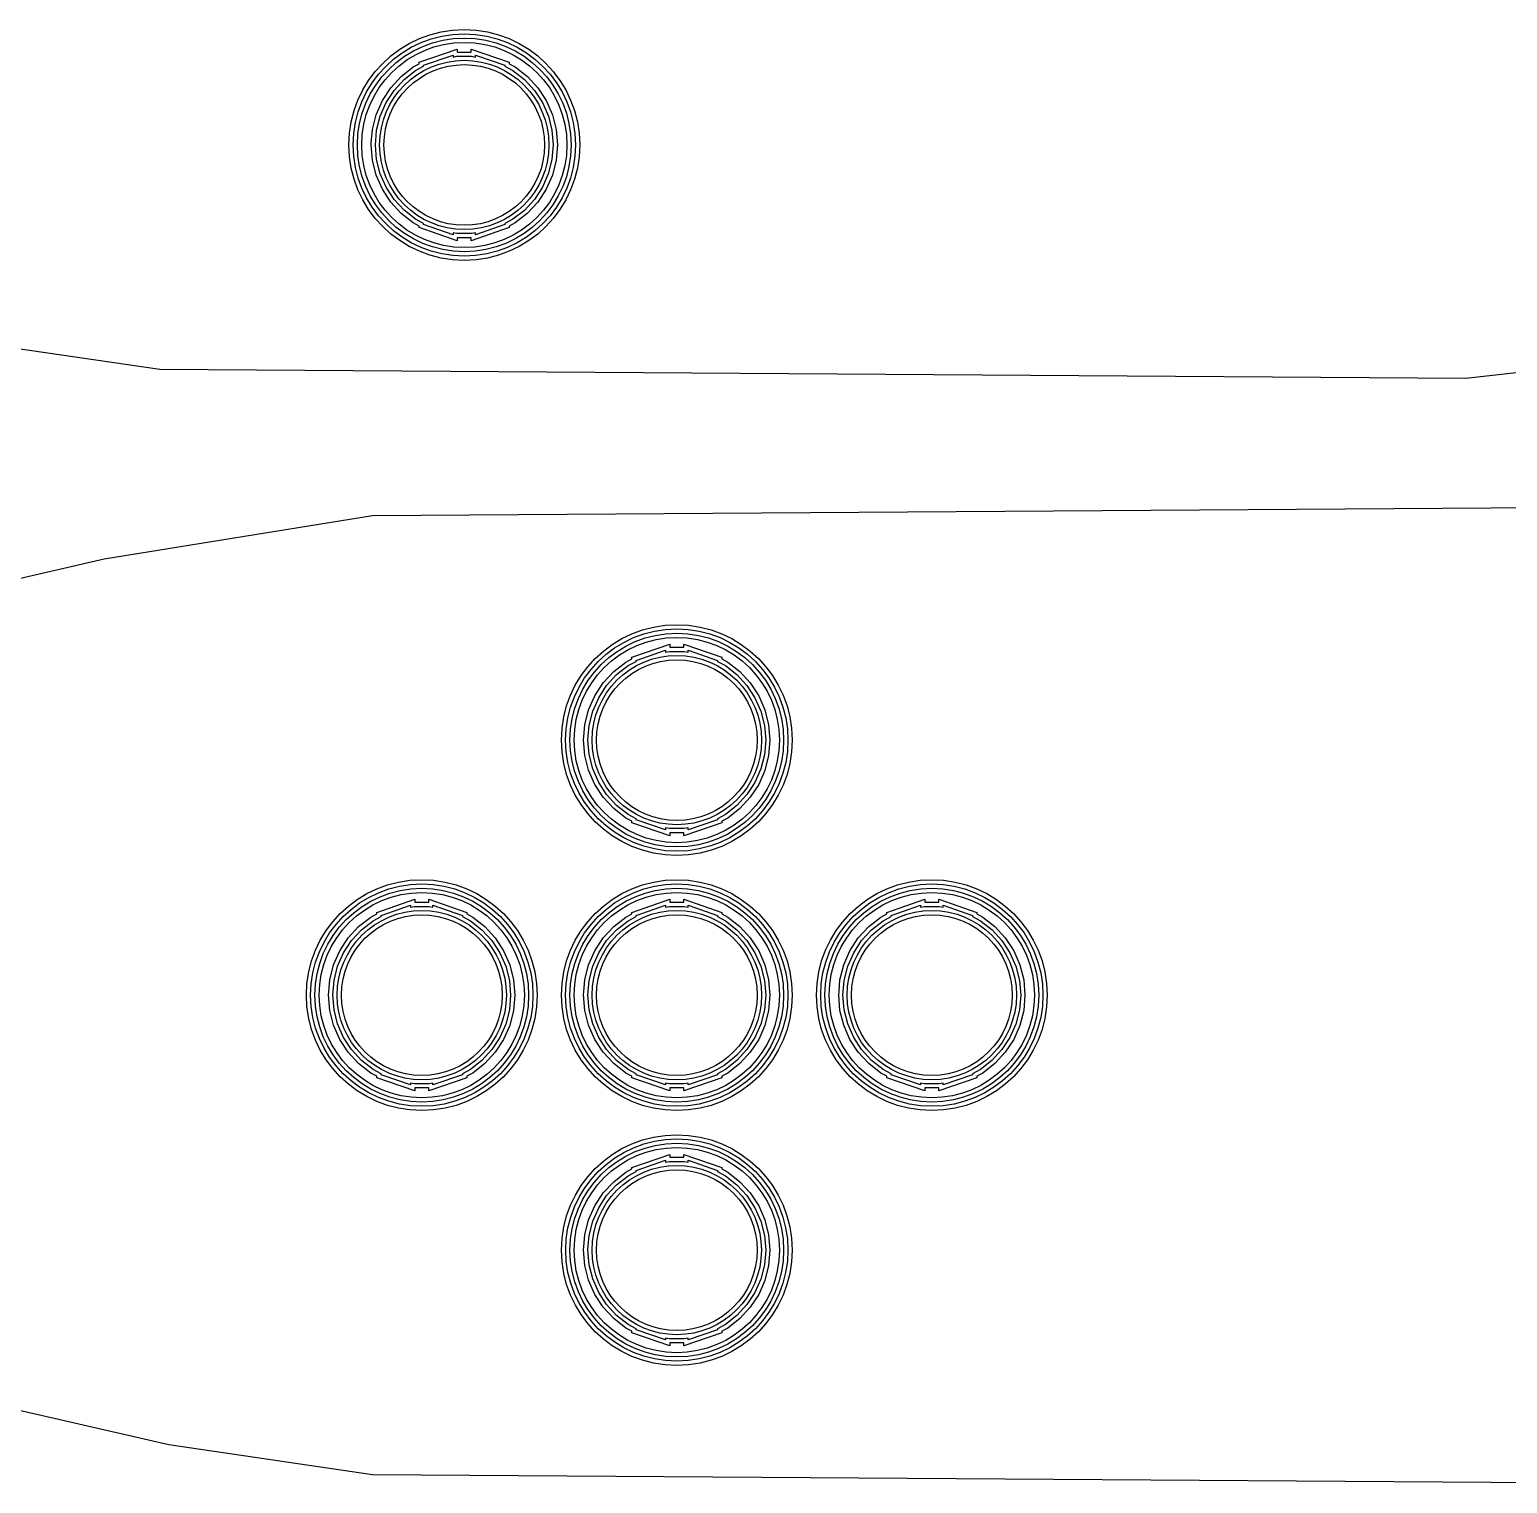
# Model space of a CAD drawing. Header units: millimetres. Extents: x -214 to 214, y -114 to 114.
# Drawn here: x -79.06 to -44.29, y -5.99 to 28.21 of the extents above; entities that cross this region are included whole.
import ezdxf

# ---------------------------------------------------------------- set-up
doc = ezdxf.new("R2010")
doc.units = ezdxf.units.MM
doc.layers.add('1', color=7, linetype='CONTINUOUS')

msp = doc.modelspace()

# ---------------------------------------------------------------- linework, layer by layer
at = {"layer": '1', "color": 1}
for p, q in [((-69.889, 27.446), (-68.995, 27.753)), ((-69.789, 27.375), (-69.095, 27.613)), ((-69.095, 27.613), (-69.095, 27.568)), ((-69.095, 27.568), (-69.002, 27.584)), ((-69.002, 27.584), (-68.659, 27.584)), ((-68.995, 27.753), (-68.995, 27.684)), ((-68.995, 27.684), (-68.666, 27.684)), ((-68.666, 27.684), (-68.666, 27.753)), ((-68.666, 27.753), (-67.772, 27.446)), ((-68.659, 27.584), (-68.566, 27.568)), ((-68.566, 27.568), (-68.566, 27.613)), ((-68.566, 27.613), (-67.872, 27.375)), ((-70.315, 27.111), (-70.03, 27.334)), ((-70.247, 27.038), (-69.975, 27.25)), ((-70.03, 27.334), (-69.889, 27.41)), ((-69.975, 27.25), (-69.789, 27.35)), ((-69.889, 27.41), (-69.889, 27.446)), ((-69.789, 27.35), (-69.789, 27.375)), ((-67.872, 27.375), (-67.872, 27.35)), ((-67.872, 27.35), (-67.686, 27.25)), ((-67.772, 27.446), (-67.772, 27.41)), ((-67.772, 27.41), (-67.631, 27.334)), ((-67.686, 27.25), (-67.414, 27.038)), ((-67.631, 27.334), (-67.346, 27.111)), ((-70.757, 26.543), (-70.561, 26.845)), ((-70.668, 26.496), (-70.481, 26.783)), ((-70.561, 26.845), (-70.315, 27.111)), ((-70.481, 26.783), (-70.247, 27.038)), ((-67.414, 27.038), (-67.18, 26.783)), ((-67.346, 27.111), (-67.1, 26.845)), ((-67.18, 26.783), (-66.993, 26.496)), ((-67.1, 26.845), (-66.904, 26.543)), ((-70.904, 26.211), (-70.757, 26.543)), ((-70.809, 26.178), (-70.668, 26.496)), ((-66.993, 26.496), (-66.852, 26.178)), ((-66.904, 26.543), (-66.757, 26.211)), ((-70.992, 25.86), (-70.904, 26.211)), ((-70.893, 25.844), (-70.809, 26.178)), ((-66.852, 26.178), (-66.768, 25.844)), ((-66.757, 26.211), (-66.669, 25.86)), ((-71.018, 25.542), (-70.992, 25.86)), ((-70.913, 25.595), (-70.893, 25.844)), ((-66.768, 25.844), (-66.739, 25.499)), ((-66.669, 25.86), (-66.639, 25.499)), ((-71.022, 25.503), (-71.018, 25.542)), ((-70.992, 25.14), (-71.022, 25.503)), ((-70.922, 25.503), (-70.913, 25.595)), ((-70.893, 25.156), (-70.922, 25.503)), ((-66.739, 25.499), (-66.768, 25.155)), ((-66.639, 25.499), (-66.669, 25.138)), ((-70.904, 24.789), (-70.992, 25.14)), ((-70.809, 24.822), (-70.893, 25.156)), ((-66.768, 25.155), (-66.853, 24.819)), ((-66.669, 25.138), (-66.758, 24.787)), ((-70.757, 24.457), (-70.904, 24.789)), ((-70.668, 24.504), (-70.809, 24.822)), ((-66.853, 24.819), (-66.993, 24.504)), ((-66.758, 24.787), (-66.904, 24.457)), ((-70.561, 24.155), (-70.757, 24.457)), ((-70.481, 24.217), (-70.668, 24.504)), ((-66.993, 24.504), (-67.18, 24.217)), ((-66.904, 24.457), (-67.1, 24.155)), ((-70.315, 23.889), (-70.561, 24.155)), ((-70.247, 23.962), (-70.481, 24.217)), ((-67.18, 24.217), (-67.415, 23.961)), ((-67.1, 24.155), (-67.347, 23.888)), ((-70.03, 23.666), (-70.315, 23.889)), ((-69.975, 23.75), (-70.247, 23.962)), ((-69.889, 23.59), (-70.03, 23.666)), ((-69.789, 23.65), (-69.975, 23.75)), ((-69.789, 23.625), (-69.789, 23.65)), ((-67.686, 23.75), (-67.872, 23.65)), ((-67.872, 23.65), (-67.872, 23.625)), ((-67.631, 23.666), (-67.772, 23.59)), ((-67.415, 23.961), (-67.686, 23.75)), ((-67.347, 23.888), (-67.631, 23.666)), ((-69.889, 23.554), (-69.889, 23.59)), ((-68.995, 23.247), (-69.889, 23.554)), ((-69.095, 23.387), (-69.789, 23.625)), ((-69.002, 23.416), (-69.095, 23.432)), ((-69.095, 23.432), (-69.095, 23.387)), ((-68.659, 23.416), (-69.002, 23.416)), ((-68.666, 23.316), (-68.995, 23.316)), ((-68.995, 23.316), (-68.995, 23.247)), ((-67.772, 23.554), (-68.666, 23.247)), ((-68.666, 23.247), (-68.666, 23.316)), ((-68.566, 23.432), (-68.659, 23.416)), ((-67.872, 23.625), (-68.566, 23.387)), ((-68.566, 23.387), (-68.566, 23.432)), ((-67.772, 23.59), (-67.772, 23.554)), ((-64.889, 13.446), (-63.995, 13.753)), ((-64.789, 13.375), (-64.095, 13.613)), ((-64.095, 13.613), (-64.095, 13.568)), ((-64.095, 13.568), (-64.002, 13.584)), ((-64.002, 13.584), (-63.659, 13.584)), ((-63.995, 13.753), (-63.995, 13.684)), ((-63.995, 13.684), (-63.666, 13.684)), ((-63.666, 13.684), (-63.666, 13.753)), ((-63.666, 13.753), (-62.772, 13.446)), ((-63.659, 13.584), (-63.566, 13.568)), ((-63.566, 13.568), (-63.566, 13.613)), ((-63.566, 13.613), (-62.872, 13.375)), ((-65.315, 13.111), (-65.03, 13.334)), ((-65.247, 13.038), (-64.975, 13.25)), ((-65.03, 13.334), (-64.889, 13.41)), ((-64.975, 13.25), (-64.789, 13.35)), ((-64.889, 13.41), (-64.889, 13.446)), ((-64.789, 13.35), (-64.789, 13.375)), ((-62.872, 13.375), (-62.872, 13.35)), ((-62.872, 13.35), (-62.686, 13.25)), ((-62.772, 13.446), (-62.772, 13.41)), ((-62.772, 13.41), (-62.631, 13.334)), ((-62.686, 13.25), (-62.414, 13.038)), ((-62.631, 13.334), (-62.346, 13.111)), ((-65.561, 12.845), (-65.315, 13.111)), ((-65.481, 12.783), (-65.247, 13.038)), ((-62.414, 13.038), (-62.18, 12.783)), ((-62.346, 13.111), (-62.101, 12.845)), ((-65.904, 12.211), (-65.757, 12.543)), ((-65.757, 12.543), (-65.561, 12.845)), ((-65.668, 12.496), (-65.481, 12.783)), ((-62.18, 12.783), (-61.992, 12.496)), ((-62.101, 12.845), (-61.903, 12.543)), ((-61.903, 12.543), (-61.757, 12.211)), ((-65.992, 11.86), (-65.904, 12.211)), ((-65.893, 11.844), (-65.809, 12.178)), ((-65.809, 12.178), (-65.668, 12.496)), ((-61.992, 12.496), (-61.852, 12.178)), ((-61.852, 12.178), (-61.768, 11.844)), ((-61.757, 12.211), (-61.669, 11.86)), ((-66.014, 11.583), (-65.992, 11.86)), ((-65.913, 11.595), (-65.893, 11.844)), ((-61.768, 11.844), (-61.739, 11.499)), ((-61.669, 11.86), (-61.639, 11.499)), ((-66.022, 11.503), (-66.014, 11.583)), ((-65.992, 11.14), (-66.022, 11.503)), ((-65.922, 11.503), (-65.913, 11.595)), ((-65.893, 11.156), (-65.922, 11.503)), ((-61.739, 11.499), (-61.768, 11.155)), ((-61.639, 11.499), (-61.669, 11.138)), ((-65.904, 10.789), (-65.992, 11.14)), ((-65.809, 10.822), (-65.893, 11.156)), ((-61.768, 11.155), (-61.853, 10.82)), ((-61.669, 11.138), (-61.758, 10.787)), ((-65.757, 10.457), (-65.904, 10.789)), ((-65.668, 10.504), (-65.809, 10.822)), ((-61.853, 10.82), (-61.992, 10.504)), ((-61.758, 10.787), (-61.903, 10.457)), ((-65.561, 10.155), (-65.757, 10.457)), ((-65.481, 10.217), (-65.668, 10.504)), ((-61.992, 10.504), (-62.18, 10.217)), ((-61.903, 10.457), (-62.101, 10.155)), ((-65.315, 9.889), (-65.561, 10.155)), ((-65.247, 9.962), (-65.481, 10.217)), ((-62.18, 10.217), (-62.415, 9.961)), ((-62.101, 10.155), (-62.347, 9.888)), ((-65.03, 9.666), (-65.315, 9.889)), ((-64.975, 9.75), (-65.247, 9.962)), ((-64.789, 9.65), (-64.975, 9.75)), ((-62.686, 9.75), (-62.872, 9.65)), ((-62.415, 9.961), (-62.686, 9.75)), ((-62.347, 9.888), (-62.631, 9.666)), ((-64.889, 9.59), (-65.03, 9.666)), ((-64.889, 9.554), (-64.889, 9.59)), ((-63.995, 9.247), (-64.889, 9.554)), ((-64.789, 9.625), (-64.789, 9.65)), ((-64.095, 9.387), (-64.789, 9.625)), ((-64.002, 9.416), (-64.095, 9.432)), ((-64.095, 9.432), (-64.095, 9.387)), ((-63.659, 9.416), (-64.002, 9.416)), ((-62.772, 9.554), (-63.666, 9.247)), ((-63.566, 9.432), (-63.659, 9.416)), ((-62.872, 9.625), (-63.566, 9.387)), ((-63.566, 9.387), (-63.566, 9.432)), ((-62.872, 9.65), (-62.872, 9.625)), ((-62.631, 9.666), (-62.772, 9.59)), ((-62.772, 9.59), (-62.772, 9.554)), ((-63.666, 9.316), (-63.995, 9.316)), ((-63.995, 9.316), (-63.995, 9.247)), ((-63.666, 9.247), (-63.666, 9.316)), ((-70.889, 7.446), (-69.995, 7.753)), ((-69.995, 7.753), (-69.995, 7.684)), ((-69.995, 7.684), (-69.666, 7.684)), ((-69.666, 7.684), (-69.666, 7.753)), ((-69.666, 7.753), (-68.772, 7.446)), ((-64.889, 7.446), (-63.995, 7.753)), ((-63.995, 7.753), (-63.995, 7.684)), ((-63.995, 7.684), (-63.666, 7.684)), ((-63.666, 7.684), (-63.666, 7.753)), ((-63.666, 7.753), (-62.772, 7.446)), ((-58.889, 7.446), (-57.995, 7.753)), ((-57.995, 7.753), (-57.995, 7.684)), ((-57.995, 7.684), (-57.666, 7.684)), ((-57.666, 7.684), (-57.666, 7.753)), ((-57.666, 7.753), (-56.772, 7.446)), ((-71.315, 7.111), (-71.03, 7.334)), ((-71.03, 7.334), (-70.889, 7.41)), ((-70.975, 7.25), (-70.789, 7.35)), ((-70.889, 7.41), (-70.889, 7.446)), ((-70.789, 7.375), (-70.095, 7.613)), ((-70.789, 7.35), (-70.789, 7.375)), ((-70.095, 7.613), (-70.095, 7.568)), ((-70.095, 7.568), (-70.002, 7.584)), ((-70.002, 7.584), (-69.659, 7.584)), ((-69.659, 7.584), (-69.566, 7.568)), ((-69.566, 7.568), (-69.566, 7.613)), ((-69.566, 7.613), (-68.872, 7.375)), ((-68.872, 7.375), (-68.872, 7.35)), ((-68.872, 7.35), (-68.686, 7.25)), ((-68.772, 7.446), (-68.772, 7.41)), ((-68.772, 7.41), (-68.631, 7.334)), ((-68.631, 7.334), (-68.346, 7.111)), ((-65.315, 7.111), (-65.03, 7.334)), ((-65.03, 7.334), (-64.889, 7.41)), ((-64.975, 7.25), (-64.789, 7.35)), ((-64.889, 7.41), (-64.889, 7.446)), ((-64.789, 7.375), (-64.095, 7.613)), ((-64.789, 7.35), (-64.789, 7.375)), ((-64.095, 7.613), (-64.095, 7.568)), ((-64.095, 7.568), (-64.002, 7.584)), ((-64.002, 7.584), (-63.659, 7.584)), ((-63.659, 7.584), (-63.566, 7.568)), ((-63.566, 7.568), (-63.566, 7.613)), ((-63.566, 7.613), (-62.872, 7.375)), ((-62.872, 7.375), (-62.872, 7.35)), ((-62.872, 7.35), (-62.686, 7.25)), ((-62.772, 7.446), (-62.772, 7.41)), ((-62.772, 7.41), (-62.631, 7.334)), ((-62.631, 7.334), (-62.346, 7.111)), ((-59.315, 7.111), (-59.03, 7.334)), ((-59.03, 7.334), (-58.889, 7.41)), ((-58.975, 7.25), (-58.789, 7.35)), ((-58.889, 7.41), (-58.889, 7.446)), ((-58.789, 7.375), (-58.095, 7.613)), ((-58.789, 7.35), (-58.789, 7.375)), ((-58.095, 7.613), (-58.095, 7.568)), ((-58.095, 7.568), (-58.002, 7.584)), ((-58.002, 7.584), (-57.659, 7.584)), ((-57.659, 7.584), (-57.566, 7.568)), ((-57.566, 7.568), (-57.566, 7.613)), ((-57.566, 7.613), (-56.872, 7.375)), ((-56.872, 7.375), (-56.872, 7.35)), ((-56.872, 7.35), (-56.686, 7.25)), ((-56.772, 7.446), (-56.772, 7.41)), ((-56.772, 7.41), (-56.631, 7.334)), ((-56.631, 7.334), (-56.346, 7.111)), ((-71.561, 6.845), (-71.315, 7.111)), ((-71.481, 6.783), (-71.247, 7.038)), ((-71.247, 7.038), (-70.975, 7.25)), ((-68.686, 7.25), (-68.414, 7.038)), ((-68.414, 7.038), (-68.18, 6.783)), ((-68.346, 7.111), (-68.1, 6.845)), ((-65.561, 6.845), (-65.315, 7.111)), ((-65.481, 6.783), (-65.247, 7.038)), ((-65.247, 7.038), (-64.975, 7.25)), ((-62.686, 7.25), (-62.414, 7.038)), ((-62.414, 7.038), (-62.18, 6.783)), ((-62.346, 7.111), (-62.101, 6.845)), ((-59.561, 6.845), (-59.315, 7.111)), ((-59.481, 6.783), (-59.247, 7.038)), ((-59.247, 7.038), (-58.975, 7.25)), ((-56.686, 7.25), (-56.414, 7.038)), ((-56.414, 7.038), (-56.18, 6.783)), ((-56.346, 7.111), (-56.101, 6.845)), ((-71.757, 6.543), (-71.561, 6.845)), ((-71.668, 6.496), (-71.481, 6.783)), ((-68.18, 6.783), (-67.993, 6.496)), ((-68.1, 6.845), (-67.904, 6.543)), ((-65.757, 6.543), (-65.561, 6.845)), ((-65.668, 6.496), (-65.481, 6.783)), ((-62.18, 6.783), (-61.992, 6.496)), ((-62.101, 6.845), (-61.903, 6.543)), ((-59.757, 6.543), (-59.561, 6.845)), ((-59.668, 6.496), (-59.481, 6.783)), ((-56.18, 6.783), (-55.992, 6.496)), ((-56.101, 6.845), (-55.903, 6.543)), ((-71.904, 6.211), (-71.757, 6.543)), ((-71.809, 6.178), (-71.668, 6.496)), ((-67.993, 6.496), (-67.852, 6.178)), ((-67.904, 6.543), (-67.757, 6.211)), ((-65.904, 6.211), (-65.757, 6.543)), ((-65.809, 6.178), (-65.668, 6.496)), ((-61.992, 6.496), (-61.852, 6.178)), ((-61.903, 6.543), (-61.757, 6.211)), ((-59.904, 6.211), (-59.757, 6.543)), ((-59.809, 6.178), (-59.668, 6.496)), ((-55.992, 6.496), (-55.852, 6.178)), ((-55.903, 6.543), (-55.757, 6.211)), ((-71.992, 5.86), (-71.904, 6.211)), ((-71.893, 5.844), (-71.809, 6.178)), ((-67.852, 6.178), (-67.768, 5.844)), ((-67.757, 6.211), (-67.669, 5.86)), ((-65.992, 5.86), (-65.904, 6.211)), ((-65.893, 5.844), (-65.809, 6.178)), ((-61.852, 6.178), (-61.768, 5.844)), ((-61.757, 6.211), (-61.669, 5.86)), ((-59.992, 5.859), (-59.904, 6.211)), ((-59.893, 5.843), (-59.809, 6.178)), ((-55.852, 6.178), (-55.768, 5.844)), ((-55.757, 6.211), (-55.669, 5.86)), ((-72.022, 5.503), (-72.014, 5.583)), ((-72.014, 5.583), (-71.992, 5.86)), ((-71.922, 5.503), (-71.913, 5.595)), ((-71.913, 5.595), (-71.893, 5.844)), ((-67.768, 5.844), (-67.739, 5.499)), ((-67.669, 5.86), (-67.639, 5.499)), ((-66.022, 5.503), (-66.014, 5.583)), ((-66.014, 5.583), (-65.992, 5.86)), ((-65.922, 5.503), (-65.913, 5.595)), ((-65.913, 5.595), (-65.893, 5.844)), ((-61.768, 5.844), (-61.739, 5.499)), ((-61.669, 5.86), (-61.639, 5.499)), ((-60.021, 5.504), (-60.013, 5.582)), ((-60.013, 5.582), (-59.992, 5.859)), ((-59.921, 5.503), (-59.914, 5.573)), ((-59.914, 5.573), (-59.893, 5.843)), ((-55.768, 5.844), (-55.739, 5.499)), ((-55.669, 5.86), (-55.639, 5.499)), ((-71.992, 5.14), (-72.022, 5.503)), ((-71.893, 5.156), (-71.922, 5.503)), ((-67.739, 5.499), (-67.768, 5.155)), ((-67.639, 5.499), (-67.669, 5.138)), ((-65.992, 5.14), (-66.022, 5.503)), ((-65.893, 5.156), (-65.922, 5.503)), ((-61.739, 5.499), (-61.768, 5.155)), ((-61.639, 5.499), (-61.669, 5.138)), ((-59.992, 5.14), (-60.021, 5.504)), ((-59.893, 5.156), (-59.921, 5.503)), ((-55.739, 5.499), (-55.768, 5.155)), ((-55.639, 5.499), (-55.669, 5.138)), ((-71.904, 4.789), (-71.992, 5.14)), ((-71.809, 4.822), (-71.893, 5.156)), ((-67.768, 5.155), (-67.853, 4.819)), ((-67.669, 5.138), (-67.758, 4.787)), ((-65.904, 4.789), (-65.992, 5.14)), ((-65.809, 4.822), (-65.893, 5.156)), ((-61.768, 5.155), (-61.853, 4.82)), ((-61.669, 5.138), (-61.758, 4.787)), ((-59.904, 4.789), (-59.992, 5.14)), ((-59.809, 4.822), (-59.893, 5.156)), ((-55.768, 5.155), (-55.853, 4.82)), ((-55.669, 5.138), (-55.758, 4.787)), ((-71.757, 4.457), (-71.904, 4.789)), ((-71.668, 4.504), (-71.809, 4.822)), ((-67.853, 4.819), (-67.993, 4.504)), ((-67.758, 4.787), (-67.904, 4.457)), ((-65.757, 4.457), (-65.904, 4.789)), ((-65.668, 4.504), (-65.809, 4.822)), ((-61.853, 4.82), (-61.992, 4.504)), ((-61.758, 4.787), (-61.903, 4.457)), ((-59.757, 4.457), (-59.904, 4.789)), ((-59.668, 4.504), (-59.809, 4.822)), ((-55.853, 4.82), (-55.992, 4.504)), ((-55.758, 4.787), (-55.903, 4.457)), ((-71.561, 4.155), (-71.757, 4.457)), ((-71.481, 4.217), (-71.668, 4.504)), ((-71.247, 3.962), (-71.481, 4.217)), ((-68.18, 4.217), (-68.415, 3.961)), ((-67.993, 4.504), (-68.18, 4.217)), ((-67.904, 4.457), (-68.1, 4.155)), ((-65.561, 4.155), (-65.757, 4.457)), ((-65.481, 4.217), (-65.668, 4.504)), ((-65.247, 3.962), (-65.481, 4.217)), ((-62.18, 4.217), (-62.415, 3.961)), ((-61.992, 4.504), (-62.18, 4.217)), ((-61.903, 4.457), (-62.101, 4.155)), ((-59.561, 4.155), (-59.757, 4.457)), ((-59.481, 4.217), (-59.668, 4.504)), ((-59.247, 3.962), (-59.481, 4.217)), ((-56.18, 4.217), (-56.415, 3.961)), ((-55.992, 4.504), (-56.18, 4.217)), ((-55.903, 4.457), (-56.101, 4.155)), ((-71.315, 3.889), (-71.561, 4.155)), ((-71.03, 3.666), (-71.315, 3.889)), ((-70.975, 3.75), (-71.247, 3.962)), ((-68.415, 3.961), (-68.686, 3.75)), ((-68.347, 3.888), (-68.631, 3.666)), ((-68.1, 4.155), (-68.347, 3.888)), ((-65.315, 3.889), (-65.561, 4.155)), ((-65.03, 3.666), (-65.315, 3.889)), ((-64.975, 3.75), (-65.247, 3.962)), ((-62.415, 3.961), (-62.686, 3.75)), ((-62.347, 3.888), (-62.631, 3.666)), ((-62.101, 4.155), (-62.347, 3.888)), ((-59.315, 3.889), (-59.561, 4.155)), ((-59.03, 3.666), (-59.315, 3.889)), ((-58.975, 3.75), (-59.247, 3.962)), ((-56.415, 3.961), (-56.686, 3.75)), ((-56.347, 3.888), (-56.631, 3.666)), ((-56.101, 4.155), (-56.347, 3.888)), ((-70.889, 3.59), (-71.03, 3.666)), ((-70.789, 3.65), (-70.975, 3.75)), ((-70.889, 3.554), (-70.889, 3.59)), ((-69.995, 3.247), (-70.889, 3.554)), ((-70.789, 3.625), (-70.789, 3.65)), ((-70.095, 3.387), (-70.789, 3.625)), ((-68.772, 3.554), (-69.666, 3.247)), ((-68.872, 3.625), (-69.566, 3.387)), ((-68.686, 3.75), (-68.872, 3.65)), ((-68.872, 3.65), (-68.872, 3.625)), ((-68.631, 3.666), (-68.772, 3.59)), ((-68.772, 3.59), (-68.772, 3.554)), ((-64.889, 3.59), (-65.03, 3.666)), ((-64.789, 3.65), (-64.975, 3.75)), ((-64.889, 3.554), (-64.889, 3.59)), ((-63.995, 3.247), (-64.889, 3.554)), ((-64.789, 3.625), (-64.789, 3.65)), ((-64.095, 3.387), (-64.789, 3.625)), ((-62.772, 3.554), (-63.666, 3.247)), ((-62.872, 3.625), (-63.566, 3.387)), ((-62.686, 3.75), (-62.872, 3.65)), ((-62.872, 3.65), (-62.872, 3.625)), ((-62.631, 3.666), (-62.772, 3.59)), ((-62.772, 3.59), (-62.772, 3.554)), ((-58.889, 3.59), (-59.03, 3.666)), ((-58.789, 3.65), (-58.975, 3.75)), ((-58.889, 3.554), (-58.889, 3.59)), ((-57.995, 3.247), (-58.889, 3.554)), ((-58.789, 3.625), (-58.789, 3.65)), ((-58.095, 3.387), (-58.789, 3.625)), ((-56.772, 3.554), (-57.666, 3.247)), ((-56.872, 3.625), (-57.566, 3.387)), ((-56.686, 3.75), (-56.872, 3.65)), ((-56.872, 3.65), (-56.872, 3.625)), ((-56.631, 3.666), (-56.772, 3.59)), ((-56.772, 3.59), (-56.772, 3.554)), ((-70.002, 3.416), (-70.095, 3.432)), ((-70.095, 3.432), (-70.095, 3.387)), ((-69.659, 3.416), (-70.002, 3.416)), ((-69.666, 3.316), (-69.995, 3.316)), ((-69.995, 3.316), (-69.995, 3.247)), ((-69.666, 3.247), (-69.666, 3.316)), ((-69.566, 3.432), (-69.659, 3.416)), ((-69.566, 3.387), (-69.566, 3.432)), ((-64.002, 3.416), (-64.095, 3.432)), ((-64.095, 3.432), (-64.095, 3.387)), ((-63.659, 3.416), (-64.002, 3.416)), ((-63.666, 3.316), (-63.995, 3.316)), ((-63.995, 3.316), (-63.995, 3.247)), ((-63.666, 3.247), (-63.666, 3.316)), ((-63.566, 3.432), (-63.659, 3.416)), ((-63.566, 3.387), (-63.566, 3.432)), ((-58.002, 3.416), (-58.095, 3.432)), ((-58.095, 3.432), (-58.095, 3.387)), ((-57.659, 3.416), (-58.002, 3.416)), ((-57.666, 3.316), (-57.995, 3.316)), ((-57.995, 3.316), (-57.995, 3.247)), ((-57.666, 3.247), (-57.666, 3.316)), ((-57.566, 3.432), (-57.659, 3.416)), ((-57.566, 3.387), (-57.566, 3.432)), ((-64.889, 1.446), (-63.995, 1.753)), ((-63.995, 1.753), (-63.995, 1.684)), ((-63.666, 1.684), (-63.666, 1.753)), ((-63.666, 1.753), (-62.772, 1.446)), ((-65.03, 1.334), (-64.889, 1.41)), ((-64.889, 1.41), (-64.889, 1.446)), ((-64.789, 1.375), (-64.095, 1.613)), ((-64.095, 1.613), (-64.095, 1.568)), ((-64.095, 1.568), (-64.002, 1.584)), ((-64.002, 1.584), (-63.659, 1.584)), ((-63.995, 1.684), (-63.666, 1.684)), ((-63.659, 1.584), (-63.566, 1.568)), ((-63.566, 1.568), (-63.566, 1.613)), ((-63.566, 1.613), (-62.872, 1.375)), ((-62.772, 1.446), (-62.772, 1.41)), ((-62.772, 1.41), (-62.631, 1.334)), ((-65.561, 0.845), (-65.315, 1.111)), ((-65.315, 1.111), (-65.03, 1.334)), ((-65.247, 1.038), (-64.975, 1.25)), ((-64.975, 1.25), (-64.789, 1.35)), ((-64.789, 1.35), (-64.789, 1.375)), ((-62.872, 1.375), (-62.872, 1.35)), ((-62.872, 1.35), (-62.686, 1.25)), ((-62.686, 1.25), (-62.414, 1.038)), ((-62.631, 1.334), (-62.346, 1.111)), ((-62.346, 1.111), (-62.101, 0.845)), ((-65.757, 0.543), (-65.561, 0.845)), ((-65.668, 0.496), (-65.481, 0.783)), ((-65.481, 0.783), (-65.247, 1.038)), ((-62.414, 1.038), (-62.18, 0.783)), ((-62.18, 0.783), (-61.992, 0.496)), ((-62.101, 0.845), (-61.903, 0.543)), ((-65.904, 0.211), (-65.757, 0.543)), ((-65.809, 0.178), (-65.668, 0.496)), ((-61.992, 0.496), (-61.852, 0.178)), ((-61.903, 0.543), (-61.757, 0.211)), ((-65.992, -0.139), (-65.904, 0.211)), ((-65.893, -0.155), (-65.809, 0.178)), ((-61.852, 0.178), (-61.768, -0.155)), ((-61.757, 0.211), (-61.669, -0.138)), ((-66.014, -0.416), (-65.992, -0.139)), ((-65.913, -0.404), (-65.893, -0.155)), ((-61.768, -0.155), (-61.739, -0.5)), ((-61.669, -0.138), (-61.639, -0.5)), ((-66.022, -0.496), (-66.014, -0.416)), ((-65.992, -0.859), (-66.022, -0.496)), ((-65.922, -0.496), (-65.913, -0.404)), ((-65.893, -0.843), (-65.922, -0.496)), ((-61.739, -0.5), (-61.768, -0.844)), ((-61.639, -0.5), (-61.669, -0.861)), ((-65.904, -1.21), (-65.992, -0.859)), ((-65.809, -1.177), (-65.893, -0.843)), ((-61.768, -0.844), (-61.853, -1.179)), ((-61.669, -0.861), (-61.758, -1.212)), ((-65.757, -1.542), (-65.904, -1.21)), ((-65.668, -1.495), (-65.809, -1.177)), ((-61.853, -1.179), (-61.992, -1.495)), ((-61.758, -1.212), (-61.903, -1.542)), ((-65.561, -1.844), (-65.757, -1.542)), ((-65.481, -1.782), (-65.668, -1.495)), ((-61.992, -1.495), (-62.18, -1.782)), ((-61.903, -1.542), (-62.101, -1.844)), ((-65.315, -2.11), (-65.561, -1.844)), ((-65.247, -2.037), (-65.481, -1.782)), ((-64.975, -2.249), (-65.247, -2.037)), ((-62.415, -2.038), (-62.686, -2.249)), ((-62.18, -1.782), (-62.415, -2.038)), ((-62.101, -1.844), (-62.347, -2.111)), ((-65.03, -2.333), (-65.315, -2.11)), ((-64.889, -2.409), (-65.03, -2.333)), ((-64.789, -2.349), (-64.975, -2.249)), ((-64.889, -2.445), (-64.889, -2.409)), ((-64.789, -2.374), (-64.789, -2.349)), ((-64.095, -2.612), (-64.789, -2.374)), ((-62.872, -2.374), (-63.566, -2.612)), ((-62.686, -2.249), (-62.872, -2.349)), ((-62.872, -2.349), (-62.872, -2.374)), ((-62.631, -2.333), (-62.772, -2.409)), ((-62.772, -2.409), (-62.772, -2.445)), ((-62.347, -2.111), (-62.631, -2.333)), ((-63.995, -2.752), (-64.889, -2.445)), ((-64.002, -2.583), (-64.095, -2.567)), ((-64.095, -2.567), (-64.095, -2.612)), ((-63.659, -2.583), (-64.002, -2.583)), ((-63.666, -2.683), (-63.995, -2.683)), ((-63.995, -2.683), (-63.995, -2.752)), ((-62.772, -2.445), (-63.666, -2.752)), ((-63.666, -2.752), (-63.666, -2.683)), ((-63.566, -2.567), (-63.659, -2.583)), ((-63.566, -2.612), (-63.566, -2.567))]:
    msp.add_line(p, q, dxfattribs=at)
at = {"layer": '1', "color": 0}
for p, q in [((-45.27, 20.011), (21.179, 27.49)), ((-80.78, 20.924), (-75.993, 20.224)), ((-75.993, 20.224), (-45.27, 20.011)), ((-70.992, 16.776), (-77.304, 15.753)), ((-40.269, 16.989), (-70.992, 16.776)), ((-77.304, 15.753), (-105.353, 9.283)), ((-105.353, 1.717), (-75.78, -5.075)), ((-75.78, -5.075), (-70.993, -5.775)), ((-70.993, -5.775), (-40.27, -5.988))]:
    msp.add_line(p, q, dxfattribs=at)
at = {"layer": '1', "color": 1}
for centre, radius in [((-68.83, 25.499), 2.715), ((-68.83, 25.499), 2.615), ((-68.83, 25.5), 2.514), ((-68.83, 25.499), 2.414), ((-68.83, 25.499), 1.991), ((-68.83, 25.499), 1.89), ((-63.83, 11.499), 2.715), ((-63.83, 11.499), 2.615), ((-63.83, 11.5), 2.514), ((-63.83, 11.499), 2.414), ((-63.83, 11.499), 1.992), ((-63.83, 11.499), 1.89), ((-69.83, 5.499), 2.715), ((-69.83, 5.499), 2.615), ((-69.83, 5.499), 2.514), ((-63.83, 5.499), 2.715), ((-63.83, 5.499), 2.615), ((-63.83, 5.499), 2.514), ((-57.83, 5.499), 2.715), ((-57.83, 5.499), 2.615), ((-57.83, 5.499), 2.514), ((-69.83, 5.499), 2.414), ((-63.83, 5.499), 2.414), ((-57.83, 5.499), 2.414), ((-69.83, 5.499), 1.991), ((-69.83, 5.499), 1.89), ((-63.83, 5.499), 1.992), ((-63.83, 5.499), 1.89), ((-57.83, 5.499), 1.991), ((-57.83, 5.499), 1.89), ((-63.83, -0.499), 2.714), ((-63.83, -0.499), 2.614), ((-63.83, -0.499), 2.514), ((-63.83, -0.499), 2.414), ((-63.83, -0.499), 1.991), ((-63.83, -0.499), 1.89)]:
    msp.add_circle(centre, radius, dxfattribs=at)
at = {"layer": '1', "color": 0}
for centre in [(-68.83, 25.499), (-63.83, 11.499), (-69.83, 5.499), (-63.83, 5.499), (-57.83, 5.499), (-63.83, -0.499)]:
    msp.add_circle(centre, 1.89, dxfattribs=at)

doc.saveas('drawing.dxf')
